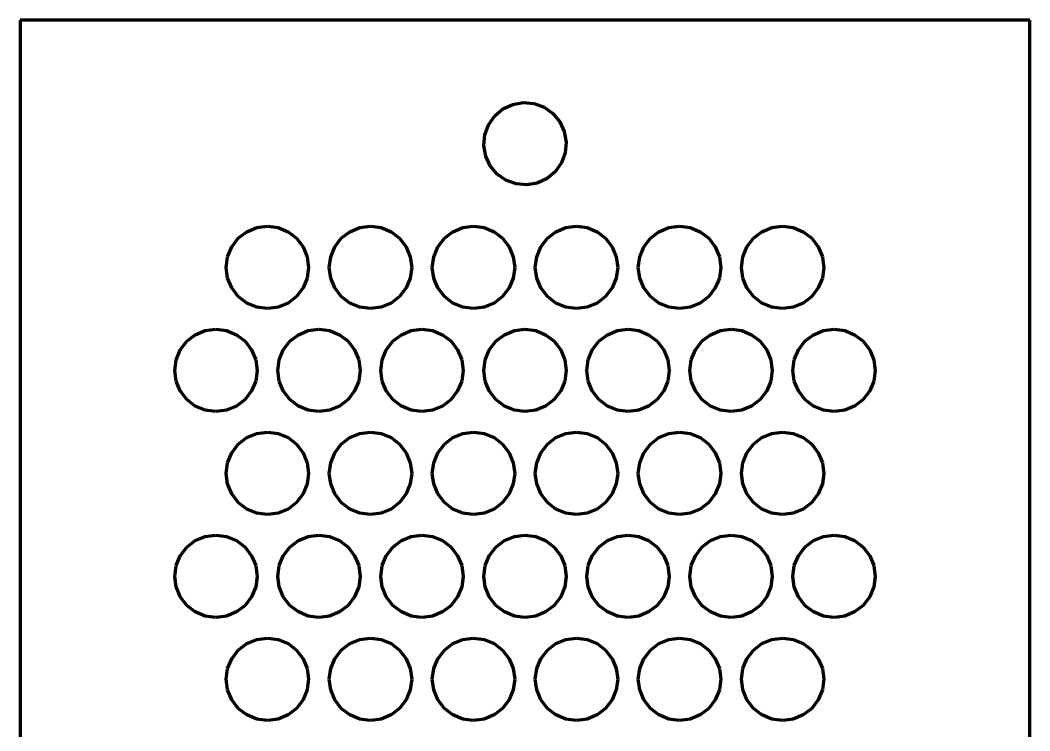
# Model space of a CAD drawing. Header units: millimetres. Extents: x -293 to 245, y -3 to 141.
# Drawn here: x 139.15 to 188.14, y 106.24 to 140.73 of the extents above; entities that cross this region are included whole.
import ezdxf

# ---------------------------------------------------------------- set-up
doc = ezdxf.new("R2010")
doc.units = ezdxf.units.MM
doc.layers.add('ProfileEdges', color=7, linetype='Continuous')

msp = doc.modelspace()

# ---------------------------------------------------------------- linework, layer by layer
at = {"layer": 'ProfileEdges', "lineweight": 100}
for p, q in [((188.139, 140.728), (139.151, 140.728)), ((139.151, 140.728), (139.151, 71.745)), ((188.139, 71.745), (188.139, 140.728)), ((163.048, 136.637), (163.562, 136.727)), ((163.562, 136.727), (164.082, 136.68)), ((164.082, 136.68), (164.572, 136.501)), ((162.174, 136.083), (162.574, 136.418)), ((162.574, 136.418), (163.048, 136.637)), ((164.572, 136.501), (164.999, 136.2)), ((164.999, 136.2), (165.334, 135.8)), ((161.874, 135.656), (162.174, 136.083)), ((165.334, 135.8), (165.553, 135.326)), ((161.694, 135.166), (161.874, 135.656)), ((165.553, 135.326), (165.643, 134.812)), ((161.647, 134.646), (161.694, 135.166)), ((165.643, 134.812), (165.596, 134.292)), ((161.737, 134.132), (161.647, 134.646)), ((165.596, 134.292), (165.417, 133.802)), ((161.957, 133.658), (161.737, 134.132)), ((165.417, 133.802), (165.117, 133.375)), ((162.291, 133.258), (161.957, 133.658)), ((162.718, 132.957), (162.291, 133.258)), ((165.117, 133.375), (164.716, 133.04)), ((163.209, 132.778), (162.718, 132.957)), ((163.728, 132.731), (163.209, 132.778)), ((164.243, 132.821), (163.728, 132.731)), ((164.716, 133.04), (164.243, 132.821)), ((149.734, 130.144), (150.149, 130.462)), ((150.149, 130.462), (150.631, 130.662)), ((150.631, 130.662), (151.148, 130.73)), ((151.148, 130.73), (151.666, 130.662)), ((151.666, 130.662), (152.148, 130.462)), ((152.148, 130.462), (152.562, 130.144)), ((154.733, 130.144), (155.147, 130.462)), ((155.147, 130.462), (155.63, 130.662)), ((155.63, 130.662), (156.147, 130.73)), ((156.147, 130.73), (156.665, 130.662)), ((156.665, 130.662), (157.147, 130.462)), ((157.147, 130.462), (157.561, 130.144)), ((159.732, 130.144), (160.146, 130.462)), ((160.146, 130.462), (160.628, 130.662)), ((160.628, 130.662), (161.146, 130.73)), ((161.146, 130.73), (161.663, 130.662)), ((161.663, 130.662), (162.146, 130.462)), ((162.146, 130.462), (162.56, 130.144)), ((164.731, 130.144), (165.145, 130.462)), ((165.145, 130.462), (165.627, 130.662)), ((165.627, 130.662), (166.145, 130.73)), ((166.145, 130.73), (166.662, 130.662)), ((166.662, 130.662), (167.144, 130.462)), ((167.144, 130.462), (167.558, 130.144)), ((169.73, 130.144), (170.144, 130.462)), ((170.144, 130.462), (170.626, 130.662)), ((170.626, 130.662), (171.143, 130.73)), ((171.143, 130.73), (171.661, 130.662)), ((171.661, 130.662), (172.143, 130.462)), ((172.143, 130.462), (172.557, 130.144)), ((174.728, 130.144), (175.142, 130.462)), ((175.142, 130.462), (175.625, 130.662)), ((175.625, 130.662), (176.142, 130.73)), ((176.142, 130.73), (176.66, 130.662)), ((176.66, 130.662), (177.142, 130.462)), ((177.142, 130.462), (177.556, 130.144)), ((149.417, 129.73), (149.734, 130.144)), ((152.562, 130.144), (152.88, 129.73)), ((154.415, 129.73), (154.733, 130.144)), ((157.561, 130.144), (157.879, 129.73)), ((159.414, 129.73), (159.732, 130.144)), ((162.56, 130.144), (162.877, 129.73)), ((164.413, 129.73), (164.731, 130.144)), ((167.558, 130.144), (167.876, 129.73)), ((169.412, 129.73), (169.73, 130.144)), ((172.557, 130.144), (172.875, 129.73)), ((174.41, 129.73), (174.728, 130.144)), ((177.556, 130.144), (177.874, 129.73)), ((149.217, 129.248), (149.417, 129.73)), ((152.88, 129.73), (153.08, 129.248)), ((154.216, 129.248), (154.415, 129.73)), ((157.879, 129.73), (158.078, 129.248)), ((159.214, 129.248), (159.414, 129.73)), ((162.877, 129.73), (163.077, 129.248)), ((164.213, 129.248), (164.413, 129.73)), ((167.876, 129.73), (168.076, 129.248)), ((169.212, 129.248), (169.412, 129.73)), ((172.875, 129.73), (173.075, 129.248)), ((174.211, 129.248), (174.41, 129.73)), ((177.874, 129.73), (178.073, 129.248)), ((149.149, 128.731), (149.217, 129.248)), ((153.08, 129.248), (153.148, 128.731)), ((154.148, 128.731), (154.216, 129.248)), ((158.078, 129.248), (158.147, 128.731)), ((159.146, 128.731), (159.214, 129.248)), ((163.077, 129.248), (163.145, 128.731)), ((164.145, 128.731), (164.213, 129.248)), ((168.076, 129.248), (168.144, 128.731)), ((169.144, 128.731), (169.212, 129.248)), ((173.075, 129.248), (173.143, 128.731)), ((174.143, 128.731), (174.211, 129.248)), ((178.073, 129.248), (178.142, 128.731)), ((149.217, 128.213), (149.149, 128.731)), ((153.148, 128.731), (153.08, 128.213)), ((154.216, 128.213), (154.148, 128.731)), ((158.147, 128.731), (158.078, 128.213)), ((159.214, 128.213), (159.146, 128.731)), ((163.145, 128.731), (163.077, 128.213)), ((164.213, 128.213), (164.145, 128.731)), ((168.144, 128.731), (168.076, 128.213)), ((169.212, 128.213), (169.144, 128.731)), ((173.143, 128.731), (173.075, 128.213)), ((174.211, 128.213), (174.143, 128.731)), ((178.142, 128.731), (178.073, 128.213)), ((149.417, 127.731), (149.217, 128.213)), ((153.08, 128.213), (152.88, 127.731)), ((154.415, 127.731), (154.216, 128.213)), ((158.078, 128.213), (157.879, 127.731)), ((159.414, 127.731), (159.214, 128.213)), ((163.077, 128.213), (162.877, 127.731)), ((164.413, 127.731), (164.213, 128.213)), ((168.076, 128.213), (167.876, 127.731)), ((169.412, 127.731), (169.212, 128.213)), ((173.075, 128.213), (172.875, 127.731)), ((174.41, 127.731), (174.211, 128.213)), ((178.073, 128.213), (177.874, 127.731)), ((149.734, 127.317), (149.417, 127.731)), ((152.88, 127.731), (152.562, 127.317)), ((154.733, 127.317), (154.415, 127.731)), ((157.879, 127.731), (157.561, 127.317)), ((159.732, 127.317), (159.414, 127.731)), ((162.877, 127.731), (162.56, 127.317)), ((164.731, 127.317), (164.413, 127.731)), ((167.876, 127.731), (167.558, 127.317)), ((169.73, 127.317), (169.412, 127.731)), ((172.875, 127.731), (172.557, 127.317)), ((174.728, 127.317), (174.41, 127.731)), ((177.874, 127.731), (177.556, 127.317)), ((150.149, 126.999), (149.734, 127.317)), ((150.631, 126.799), (150.149, 126.999)), ((152.148, 126.999), (151.666, 126.799)), ((152.562, 127.317), (152.148, 126.999)), ((155.147, 126.999), (154.733, 127.317)), ((155.63, 126.799), (155.147, 126.999)), ((157.147, 126.999), (156.665, 126.799)), ((157.561, 127.317), (157.147, 126.999)), ((160.146, 126.999), (159.732, 127.317)), ((160.628, 126.799), (160.146, 126.999)), ((162.146, 126.999), (161.663, 126.799)), ((162.56, 127.317), (162.146, 126.999)), ((165.145, 126.999), (164.731, 127.317)), ((165.627, 126.799), (165.145, 126.999)), ((167.144, 126.999), (166.662, 126.799)), ((167.558, 127.317), (167.144, 126.999)), ((170.144, 126.999), (169.73, 127.317)), ((170.626, 126.799), (170.144, 126.999)), ((172.143, 126.999), (171.661, 126.799)), ((172.557, 127.317), (172.143, 126.999)), ((175.142, 126.999), (174.728, 127.317)), ((175.625, 126.799), (175.142, 126.999)), ((177.142, 126.999), (176.66, 126.799)), ((177.556, 127.317), (177.142, 126.999)), ((151.148, 126.731), (150.631, 126.799)), ((151.666, 126.799), (151.148, 126.731)), ((156.147, 126.731), (155.63, 126.799)), ((156.665, 126.799), (156.147, 126.731)), ((161.146, 126.731), (160.628, 126.799)), ((161.663, 126.799), (161.146, 126.731)), ((166.145, 126.731), (165.627, 126.799)), ((166.662, 126.799), (166.145, 126.731)), ((171.143, 126.731), (170.626, 126.799)), ((171.661, 126.799), (171.143, 126.731)), ((176.142, 126.731), (175.625, 126.799)), ((176.66, 126.799), (176.142, 126.731)), ((147.235, 125.146), (147.649, 125.463)), ((147.649, 125.463), (148.131, 125.663)), ((148.131, 125.663), (148.649, 125.731)), ((148.649, 125.731), (149.166, 125.663)), ((149.166, 125.663), (149.649, 125.463)), ((149.649, 125.463), (150.063, 125.146)), ((152.234, 125.146), (152.648, 125.463)), ((152.648, 125.463), (153.13, 125.663)), ((153.13, 125.663), (153.648, 125.731)), ((153.648, 125.731), (154.165, 125.663)), ((154.165, 125.663), (154.647, 125.463)), ((154.647, 125.463), (155.062, 125.146)), ((157.233, 125.146), (157.647, 125.463)), ((157.647, 125.463), (158.129, 125.663)), ((158.129, 125.663), (158.646, 125.731)), ((158.646, 125.731), (159.164, 125.663)), ((159.164, 125.663), (159.646, 125.463)), ((159.646, 125.463), (160.06, 125.146)), ((162.231, 125.146), (162.645, 125.463)), ((162.645, 125.463), (163.128, 125.663)), ((163.128, 125.663), (163.645, 125.731)), ((163.645, 125.731), (164.163, 125.663)), ((164.163, 125.663), (164.645, 125.463)), ((164.645, 125.463), (165.059, 125.146)), ((167.23, 125.146), (167.644, 125.463)), ((167.644, 125.463), (168.126, 125.663)), ((168.126, 125.663), (168.644, 125.731)), ((168.644, 125.731), (169.161, 125.663)), ((169.161, 125.663), (169.644, 125.463)), ((169.644, 125.463), (170.058, 125.146)), ((172.229, 125.146), (172.643, 125.463)), ((172.643, 125.463), (173.125, 125.663)), ((173.125, 125.663), (173.643, 125.731)), ((173.643, 125.731), (174.16, 125.663)), ((174.16, 125.663), (174.642, 125.463)), ((174.642, 125.463), (175.057, 125.146)), ((177.228, 125.146), (177.642, 125.463)), ((177.642, 125.463), (178.124, 125.663)), ((178.124, 125.663), (178.641, 125.731)), ((178.641, 125.731), (179.159, 125.663)), ((179.159, 125.663), (179.641, 125.463)), ((179.641, 125.463), (180.055, 125.146)), ((146.917, 124.732), (147.235, 125.146)), ((150.063, 125.146), (150.381, 124.732)), ((151.916, 124.732), (152.234, 125.146)), ((155.062, 125.146), (155.379, 124.732)), ((156.915, 124.732), (157.233, 125.146)), ((160.06, 125.146), (160.378, 124.732)), ((161.914, 124.732), (162.231, 125.146)), ((165.059, 125.146), (165.377, 124.732)), ((166.912, 124.732), (167.23, 125.146)), ((170.058, 125.146), (170.376, 124.732)), ((171.911, 124.732), (172.229, 125.146)), ((175.057, 125.146), (175.374, 124.732)), ((176.91, 124.732), (177.228, 125.146)), ((180.055, 125.146), (180.373, 124.732)), ((146.718, 124.249), (146.917, 124.732)), ((150.381, 124.732), (150.58, 124.249)), ((151.716, 124.249), (151.916, 124.732)), ((155.379, 124.732), (155.579, 124.249)), ((156.715, 124.249), (156.915, 124.732)), ((160.378, 124.732), (160.578, 124.249)), ((161.714, 124.249), (161.914, 124.732)), ((165.377, 124.732), (165.577, 124.249)), ((166.713, 124.249), (166.912, 124.732)), ((170.376, 124.732), (170.575, 124.249)), ((171.711, 124.249), (171.911, 124.732)), ((175.374, 124.732), (175.574, 124.249)), ((176.71, 124.249), (176.91, 124.732)), ((180.373, 124.732), (180.573, 124.249)), ((146.649, 123.732), (146.718, 124.249)), ((150.58, 124.249), (150.648, 123.732)), ((151.648, 123.732), (151.716, 124.249)), ((155.579, 124.249), (155.647, 123.732)), ((156.647, 123.732), (156.715, 124.249)), ((160.578, 124.249), (160.646, 123.732)), ((161.646, 123.732), (161.714, 124.249)), ((165.577, 124.249), (165.645, 123.732)), ((166.644, 123.732), (166.713, 124.249)), ((170.575, 124.249), (170.643, 123.732)), ((171.643, 123.732), (171.711, 124.249)), ((175.574, 124.249), (175.642, 123.732)), ((176.642, 123.732), (176.71, 124.249)), ((180.573, 124.249), (180.641, 123.732)), ((146.718, 123.214), (146.649, 123.732)), ((150.648, 123.732), (150.58, 123.214)), ((151.716, 123.214), (151.648, 123.732)), ((155.647, 123.732), (155.579, 123.214)), ((156.715, 123.214), (156.647, 123.732)), ((160.646, 123.732), (160.578, 123.214)), ((161.714, 123.214), (161.646, 123.732)), ((165.645, 123.732), (165.577, 123.214)), ((166.713, 123.214), (166.644, 123.732)), ((170.643, 123.732), (170.575, 123.214)), ((171.711, 123.214), (171.643, 123.732)), ((175.642, 123.732), (175.574, 123.214)), ((176.71, 123.214), (176.642, 123.732)), ((180.641, 123.732), (180.573, 123.214)), ((146.917, 122.732), (146.718, 123.214)), ((150.58, 123.214), (150.381, 122.732)), ((151.916, 122.732), (151.716, 123.214)), ((155.579, 123.214), (155.379, 122.732)), ((156.915, 122.732), (156.715, 123.214)), ((160.578, 123.214), (160.378, 122.732)), ((161.914, 122.732), (161.714, 123.214)), ((165.577, 123.214), (165.377, 122.732)), ((166.912, 122.732), (166.713, 123.214)), ((170.575, 123.214), (170.376, 122.732)), ((171.911, 122.732), (171.711, 123.214)), ((175.574, 123.214), (175.374, 122.732)), ((176.91, 122.732), (176.71, 123.214)), ((180.573, 123.214), (180.373, 122.732)), ((147.235, 122.318), (146.917, 122.732)), ((150.381, 122.732), (150.063, 122.318)), ((152.234, 122.318), (151.916, 122.732)), ((155.379, 122.732), (155.062, 122.318)), ((157.233, 122.318), (156.915, 122.732)), ((160.378, 122.732), (160.06, 122.318)), ((162.231, 122.318), (161.914, 122.732)), ((165.377, 122.732), (165.059, 122.318)), ((167.23, 122.318), (166.912, 122.732)), ((170.376, 122.732), (170.058, 122.318)), ((172.229, 122.318), (171.911, 122.732)), ((175.374, 122.732), (175.057, 122.318)), ((177.228, 122.318), (176.91, 122.732)), ((180.373, 122.732), (180.055, 122.318)), ((147.649, 122), (147.235, 122.318)), ((148.131, 121.8), (147.649, 122)), ((149.649, 122), (149.166, 121.8)), ((150.063, 122.318), (149.649, 122)), ((152.648, 122), (152.234, 122.318)), ((153.13, 121.8), (152.648, 122)), ((154.647, 122), (154.165, 121.8)), ((155.062, 122.318), (154.647, 122)), ((157.647, 122), (157.233, 122.318)), ((158.129, 121.8), (157.647, 122)), ((159.646, 122), (159.164, 121.8)), ((160.06, 122.318), (159.646, 122)), ((162.645, 122), (162.231, 122.318)), ((163.128, 121.8), (162.645, 122)), ((164.645, 122), (164.163, 121.8)), ((165.059, 122.318), (164.645, 122)), ((167.644, 122), (167.23, 122.318)), ((168.126, 121.8), (167.644, 122)), ((169.644, 122), (169.161, 121.8)), ((170.058, 122.318), (169.644, 122)), ((172.643, 122), (172.229, 122.318)), ((173.125, 121.8), (172.643, 122)), ((174.642, 122), (174.16, 121.8)), ((175.057, 122.318), (174.642, 122)), ((177.642, 122), (177.228, 122.318)), ((178.124, 121.8), (177.642, 122)), ((179.641, 122), (179.159, 121.8)), ((180.055, 122.318), (179.641, 122)), ((148.649, 121.732), (148.131, 121.8)), ((149.166, 121.8), (148.649, 121.732)), ((153.648, 121.732), (153.13, 121.8)), ((154.165, 121.8), (153.648, 121.732)), ((158.646, 121.732), (158.129, 121.8)), ((159.164, 121.8), (158.646, 121.732)), ((163.645, 121.732), (163.128, 121.8)), ((164.163, 121.8), (163.645, 121.732)), ((168.644, 121.732), (168.126, 121.8)), ((169.161, 121.8), (168.644, 121.732)), ((173.643, 121.732), (173.125, 121.8)), ((174.16, 121.8), (173.643, 121.732)), ((178.641, 121.732), (178.124, 121.8)), ((179.159, 121.8), (178.641, 121.732)), ((150.149, 120.465), (150.631, 120.664)), ((150.631, 120.664), (151.148, 120.733)), ((151.148, 120.733), (151.666, 120.664)), ((151.666, 120.664), (152.148, 120.465)), ((155.147, 120.465), (155.63, 120.664)), ((155.63, 120.664), (156.147, 120.733)), ((156.147, 120.733), (156.665, 120.664)), ((156.665, 120.664), (157.147, 120.465)), ((160.146, 120.465), (160.628, 120.664)), ((160.628, 120.664), (161.146, 120.733)), ((161.146, 120.733), (161.663, 120.664)), ((161.663, 120.664), (162.146, 120.465)), ((165.145, 120.465), (165.627, 120.664)), ((165.627, 120.664), (166.145, 120.733)), ((166.145, 120.733), (166.662, 120.664)), ((166.662, 120.664), (167.144, 120.465)), ((170.144, 120.465), (170.626, 120.664)), ((170.626, 120.664), (171.143, 120.733)), ((171.143, 120.733), (171.661, 120.664)), ((171.661, 120.664), (172.143, 120.465)), ((175.142, 120.465), (175.625, 120.664)), ((175.625, 120.664), (176.142, 120.733)), ((176.142, 120.733), (176.66, 120.664)), ((176.66, 120.664), (177.142, 120.465)), ((149.417, 119.733), (149.734, 120.147)), ((149.734, 120.147), (150.149, 120.465)), ((152.148, 120.465), (152.562, 120.147)), ((152.562, 120.147), (152.88, 119.733)), ((154.415, 119.733), (154.733, 120.147)), ((154.733, 120.147), (155.147, 120.465)), ((157.147, 120.465), (157.561, 120.147)), ((157.561, 120.147), (157.879, 119.733)), ((159.414, 119.733), (159.732, 120.147)), ((159.732, 120.147), (160.146, 120.465)), ((162.146, 120.465), (162.56, 120.147)), ((162.56, 120.147), (162.877, 119.733)), ((164.413, 119.733), (164.731, 120.147)), ((164.731, 120.147), (165.145, 120.465)), ((167.144, 120.465), (167.558, 120.147)), ((167.558, 120.147), (167.876, 119.733)), ((169.412, 119.733), (169.73, 120.147)), ((169.73, 120.147), (170.144, 120.465)), ((172.143, 120.465), (172.557, 120.147)), ((172.557, 120.147), (172.875, 119.733)), ((174.41, 119.733), (174.728, 120.147)), ((174.728, 120.147), (175.142, 120.465)), ((177.142, 120.465), (177.556, 120.147)), ((177.556, 120.147), (177.874, 119.733)), ((149.217, 119.251), (149.417, 119.733)), ((152.88, 119.733), (153.08, 119.251)), ((154.216, 119.251), (154.415, 119.733)), ((157.879, 119.733), (158.078, 119.251)), ((159.214, 119.251), (159.414, 119.733)), ((162.877, 119.733), (163.077, 119.251)), ((164.213, 119.251), (164.413, 119.733)), ((167.876, 119.733), (168.076, 119.251)), ((169.212, 119.251), (169.412, 119.733)), ((172.875, 119.733), (173.075, 119.251)), ((174.211, 119.251), (174.41, 119.733)), ((177.874, 119.733), (178.073, 119.251)), ((149.149, 118.733), (149.217, 119.251)), ((153.08, 119.251), (153.148, 118.733)), ((154.148, 118.733), (154.216, 119.251)), ((158.078, 119.251), (158.147, 118.733)), ((159.146, 118.733), (159.214, 119.251)), ((163.077, 119.251), (163.145, 118.733)), ((164.145, 118.733), (164.213, 119.251)), ((168.076, 119.251), (168.144, 118.733)), ((169.144, 118.733), (169.212, 119.251)), ((173.075, 119.251), (173.143, 118.733)), ((174.143, 118.733), (174.211, 119.251)), ((178.073, 119.251), (178.142, 118.733)), ((149.217, 118.216), (149.149, 118.733)), ((153.148, 118.733), (153.08, 118.216)), ((154.216, 118.216), (154.148, 118.733)), ((158.147, 118.733), (158.078, 118.216)), ((159.214, 118.216), (159.146, 118.733)), ((163.145, 118.733), (163.077, 118.216)), ((164.213, 118.216), (164.145, 118.733)), ((168.144, 118.733), (168.076, 118.216)), ((169.212, 118.216), (169.144, 118.733)), ((173.143, 118.733), (173.075, 118.216)), ((174.211, 118.216), (174.143, 118.733)), ((178.142, 118.733), (178.073, 118.216)), ((149.417, 117.733), (149.217, 118.216)), ((153.08, 118.216), (152.88, 117.733)), ((154.415, 117.733), (154.216, 118.216)), ((158.078, 118.216), (157.879, 117.733)), ((159.414, 117.733), (159.214, 118.216)), ((163.077, 118.216), (162.877, 117.733)), ((164.413, 117.733), (164.213, 118.216)), ((168.076, 118.216), (167.876, 117.733)), ((169.412, 117.733), (169.212, 118.216)), ((173.075, 118.216), (172.875, 117.733)), ((174.41, 117.733), (174.211, 118.216)), ((178.073, 118.216), (177.874, 117.733)), ((149.734, 117.319), (149.417, 117.733)), ((152.88, 117.733), (152.562, 117.319)), ((154.733, 117.319), (154.415, 117.733)), ((157.879, 117.733), (157.561, 117.319)), ((159.732, 117.319), (159.414, 117.733)), ((162.877, 117.733), (162.56, 117.319)), ((164.731, 117.319), (164.413, 117.733)), ((167.876, 117.733), (167.558, 117.319)), ((169.73, 117.319), (169.412, 117.733)), ((172.875, 117.733), (172.557, 117.319)), ((174.728, 117.319), (174.41, 117.733)), ((177.874, 117.733), (177.556, 117.319)), ((150.149, 117.001), (149.734, 117.319)), ((152.562, 117.319), (152.148, 117.001)), ((155.147, 117.001), (154.733, 117.319)), ((157.561, 117.319), (157.147, 117.001)), ((160.146, 117.001), (159.732, 117.319)), ((162.56, 117.319), (162.146, 117.001)), ((165.145, 117.001), (164.731, 117.319)), ((167.558, 117.319), (167.144, 117.001)), ((170.144, 117.001), (169.73, 117.319)), ((172.557, 117.319), (172.143, 117.001)), ((175.142, 117.001), (174.728, 117.319)), ((177.556, 117.319), (177.142, 117.001)), ((150.631, 116.802), (150.149, 117.001)), ((151.148, 116.734), (150.631, 116.802)), ((151.666, 116.802), (151.148, 116.734)), ((152.148, 117.001), (151.666, 116.802)), ((155.63, 116.802), (155.147, 117.001)), ((156.147, 116.734), (155.63, 116.802)), ((156.665, 116.802), (156.147, 116.734)), ((157.147, 117.001), (156.665, 116.802)), ((160.628, 116.802), (160.146, 117.001)), ((161.146, 116.734), (160.628, 116.802)), ((161.663, 116.802), (161.146, 116.734)), ((162.146, 117.001), (161.663, 116.802)), ((165.627, 116.802), (165.145, 117.001)), ((166.145, 116.734), (165.627, 116.802)), ((166.662, 116.802), (166.145, 116.734)), ((167.144, 117.001), (166.662, 116.802)), ((170.626, 116.802), (170.144, 117.001)), ((171.143, 116.734), (170.626, 116.802)), ((171.661, 116.802), (171.143, 116.734)), ((172.143, 117.001), (171.661, 116.802)), ((175.625, 116.802), (175.142, 117.001)), ((176.142, 116.734), (175.625, 116.802)), ((176.66, 116.802), (176.142, 116.734)), ((177.142, 117.001), (176.66, 116.802)), ((147.649, 115.466), (148.131, 115.666)), ((148.131, 115.666), (148.649, 115.734)), ((148.649, 115.734), (149.166, 115.666)), ((149.166, 115.666), (149.649, 115.466)), ((152.648, 115.466), (153.13, 115.666)), ((153.13, 115.666), (153.648, 115.734)), ((153.648, 115.734), (154.165, 115.666)), ((154.165, 115.666), (154.647, 115.466)), ((157.647, 115.466), (158.129, 115.666)), ((158.129, 115.666), (158.646, 115.734)), ((158.646, 115.734), (159.164, 115.666)), ((159.164, 115.666), (159.646, 115.466)), ((162.645, 115.466), (163.128, 115.666)), ((163.128, 115.666), (163.645, 115.734)), ((163.645, 115.734), (164.163, 115.666)), ((164.163, 115.666), (164.645, 115.466)), ((167.644, 115.466), (168.126, 115.666)), ((168.126, 115.666), (168.644, 115.734)), ((168.644, 115.734), (169.161, 115.666)), ((169.161, 115.666), (169.644, 115.466)), ((172.643, 115.466), (173.125, 115.666)), ((173.125, 115.666), (173.643, 115.734)), ((173.643, 115.734), (174.16, 115.666)), ((174.16, 115.666), (174.642, 115.466)), ((177.642, 115.466), (178.124, 115.666)), ((178.124, 115.666), (178.641, 115.734)), ((178.641, 115.734), (179.159, 115.666)), ((179.159, 115.666), (179.641, 115.466)), ((146.917, 114.734), (147.235, 115.148)), ((147.235, 115.148), (147.649, 115.466)), ((149.649, 115.466), (150.063, 115.148)), ((150.063, 115.148), (150.381, 114.734)), ((151.916, 114.734), (152.234, 115.148)), ((152.234, 115.148), (152.648, 115.466)), ((154.647, 115.466), (155.062, 115.148)), ((155.062, 115.148), (155.379, 114.734)), ((156.915, 114.734), (157.233, 115.148)), ((157.233, 115.148), (157.647, 115.466)), ((159.646, 115.466), (160.06, 115.148)), ((160.06, 115.148), (160.378, 114.734)), ((161.914, 114.734), (162.231, 115.148)), ((162.231, 115.148), (162.645, 115.466)), ((164.645, 115.466), (165.059, 115.148)), ((165.059, 115.148), (165.377, 114.734)), ((166.912, 114.734), (167.23, 115.148)), ((167.23, 115.148), (167.644, 115.466)), ((169.644, 115.466), (170.058, 115.148)), ((170.058, 115.148), (170.376, 114.734)), ((171.911, 114.734), (172.229, 115.148)), ((172.229, 115.148), (172.643, 115.466)), ((174.642, 115.466), (175.057, 115.148)), ((175.057, 115.148), (175.374, 114.734)), ((176.91, 114.734), (177.228, 115.148)), ((177.228, 115.148), (177.642, 115.466)), ((179.641, 115.466), (180.055, 115.148)), ((180.055, 115.148), (180.373, 114.734)), ((146.718, 114.252), (146.917, 114.734)), ((150.381, 114.734), (150.58, 114.252)), ((151.716, 114.252), (151.916, 114.734)), ((155.379, 114.734), (155.579, 114.252)), ((156.715, 114.252), (156.915, 114.734)), ((160.378, 114.734), (160.578, 114.252)), ((161.714, 114.252), (161.914, 114.734)), ((165.377, 114.734), (165.577, 114.252)), ((166.713, 114.252), (166.912, 114.734)), ((170.376, 114.734), (170.575, 114.252)), ((171.711, 114.252), (171.911, 114.734)), ((175.374, 114.734), (175.574, 114.252)), ((176.71, 114.252), (176.91, 114.734)), ((180.373, 114.734), (180.573, 114.252)), ((146.649, 113.734), (146.718, 114.252)), ((150.58, 114.252), (150.648, 113.734)), ((151.648, 113.734), (151.716, 114.252)), ((155.579, 114.252), (155.647, 113.734)), ((156.647, 113.734), (156.715, 114.252)), ((160.578, 114.252), (160.646, 113.734)), ((161.646, 113.734), (161.714, 114.252)), ((165.577, 114.252), (165.645, 113.734)), ((166.644, 113.734), (166.713, 114.252)), ((170.575, 114.252), (170.643, 113.734)), ((171.643, 113.734), (171.711, 114.252)), ((175.574, 114.252), (175.642, 113.734)), ((176.642, 113.734), (176.71, 114.252)), ((180.573, 114.252), (180.641, 113.734)), ((146.718, 113.217), (146.649, 113.734)), ((150.648, 113.734), (150.58, 113.217)), ((151.716, 113.217), (151.648, 113.734)), ((155.647, 113.734), (155.579, 113.217)), ((156.715, 113.217), (156.647, 113.734)), ((160.646, 113.734), (160.578, 113.217)), ((161.714, 113.217), (161.646, 113.734)), ((165.645, 113.734), (165.577, 113.217)), ((166.713, 113.217), (166.644, 113.734)), ((170.643, 113.734), (170.575, 113.217)), ((171.711, 113.217), (171.643, 113.734)), ((175.642, 113.734), (175.574, 113.217)), ((176.71, 113.217), (176.642, 113.734)), ((180.641, 113.734), (180.573, 113.217)), ((146.917, 112.735), (146.718, 113.217)), ((150.58, 113.217), (150.381, 112.735)), ((151.916, 112.735), (151.716, 113.217)), ((155.579, 113.217), (155.379, 112.735)), ((156.915, 112.735), (156.715, 113.217)), ((160.578, 113.217), (160.378, 112.735)), ((161.914, 112.735), (161.714, 113.217)), ((165.577, 113.217), (165.377, 112.735)), ((166.912, 112.735), (166.713, 113.217)), ((170.575, 113.217), (170.376, 112.735)), ((171.911, 112.735), (171.711, 113.217)), ((175.574, 113.217), (175.374, 112.735)), ((176.91, 112.735), (176.71, 113.217)), ((180.573, 113.217), (180.373, 112.735)), ((147.235, 112.32), (146.917, 112.735)), ((150.381, 112.735), (150.063, 112.32)), ((152.234, 112.32), (151.916, 112.735)), ((155.379, 112.735), (155.062, 112.32)), ((157.233, 112.32), (156.915, 112.735)), ((160.378, 112.735), (160.06, 112.32)), ((162.231, 112.32), (161.914, 112.735)), ((165.377, 112.735), (165.059, 112.32)), ((167.23, 112.32), (166.912, 112.735)), ((170.376, 112.735), (170.058, 112.32)), ((172.229, 112.32), (171.911, 112.735)), ((175.374, 112.735), (175.057, 112.32)), ((177.228, 112.32), (176.91, 112.735)), ((180.373, 112.735), (180.055, 112.32)), ((147.649, 112.003), (147.235, 112.32)), ((150.063, 112.32), (149.649, 112.003)), ((152.648, 112.003), (152.234, 112.32)), ((155.062, 112.32), (154.647, 112.003)), ((157.647, 112.003), (157.233, 112.32)), ((160.06, 112.32), (159.646, 112.003)), ((162.645, 112.003), (162.231, 112.32)), ((165.059, 112.32), (164.645, 112.003)), ((167.644, 112.003), (167.23, 112.32)), ((170.058, 112.32), (169.644, 112.003)), ((172.643, 112.003), (172.229, 112.32)), ((175.057, 112.32), (174.642, 112.003)), ((177.642, 112.003), (177.228, 112.32)), ((180.055, 112.32), (179.641, 112.003)), ((148.131, 111.803), (147.649, 112.003)), ((148.649, 111.735), (148.131, 111.803)), ((149.166, 111.803), (148.649, 111.735)), ((149.649, 112.003), (149.166, 111.803)), ((153.13, 111.803), (152.648, 112.003)), ((153.648, 111.735), (153.13, 111.803)), ((154.165, 111.803), (153.648, 111.735)), ((154.647, 112.003), (154.165, 111.803)), ((158.129, 111.803), (157.647, 112.003)), ((158.646, 111.735), (158.129, 111.803)), ((159.164, 111.803), (158.646, 111.735)), ((159.646, 112.003), (159.164, 111.803)), ((163.128, 111.803), (162.645, 112.003)), ((163.645, 111.735), (163.128, 111.803)), ((164.163, 111.803), (163.645, 111.735)), ((164.645, 112.003), (164.163, 111.803)), ((168.126, 111.803), (167.644, 112.003)), ((168.644, 111.735), (168.126, 111.803)), ((169.161, 111.803), (168.644, 111.735)), ((169.644, 112.003), (169.161, 111.803)), ((173.125, 111.803), (172.643, 112.003)), ((173.643, 111.735), (173.125, 111.803)), ((174.16, 111.803), (173.643, 111.735)), ((174.642, 112.003), (174.16, 111.803)), ((178.124, 111.803), (177.642, 112.003)), ((178.641, 111.735), (178.124, 111.803)), ((179.159, 111.803), (178.641, 111.735)), ((179.641, 112.003), (179.159, 111.803)), ((150.631, 110.667), (151.148, 110.735)), ((151.148, 110.735), (151.666, 110.667)), ((155.63, 110.667), (156.147, 110.735)), ((156.147, 110.735), (156.665, 110.667)), ((160.628, 110.667), (161.146, 110.735)), ((161.146, 110.735), (161.663, 110.667)), ((165.627, 110.667), (166.145, 110.735)), ((166.145, 110.735), (166.662, 110.667)), ((170.626, 110.667), (171.143, 110.735)), ((171.143, 110.735), (171.661, 110.667)), ((175.625, 110.667), (176.142, 110.735)), ((176.142, 110.735), (176.66, 110.667)), ((149.734, 110.149), (150.149, 110.467)), ((150.149, 110.467), (150.631, 110.667)), ((151.666, 110.667), (152.148, 110.467)), ((152.148, 110.467), (152.562, 110.149)), ((154.733, 110.149), (155.147, 110.467)), ((155.147, 110.467), (155.63, 110.667)), ((156.665, 110.667), (157.147, 110.467)), ((157.147, 110.467), (157.561, 110.149)), ((159.732, 110.149), (160.146, 110.467)), ((160.146, 110.467), (160.628, 110.667)), ((161.663, 110.667), (162.146, 110.467)), ((162.146, 110.467), (162.56, 110.149)), ((164.731, 110.149), (165.145, 110.467)), ((165.145, 110.467), (165.627, 110.667)), ((166.662, 110.667), (167.144, 110.467)), ((167.144, 110.467), (167.558, 110.149)), ((169.73, 110.149), (170.144, 110.467)), ((170.144, 110.467), (170.626, 110.667)), ((171.661, 110.667), (172.143, 110.467)), ((172.143, 110.467), (172.557, 110.149)), ((174.728, 110.149), (175.142, 110.467)), ((175.142, 110.467), (175.625, 110.667)), ((176.66, 110.667), (177.142, 110.467)), ((177.142, 110.467), (177.556, 110.149)), ((149.217, 109.253), (149.417, 109.735)), ((149.417, 109.735), (149.734, 110.149)), ((152.562, 110.149), (152.88, 109.735)), ((152.88, 109.735), (153.08, 109.253)), ((154.216, 109.253), (154.415, 109.735)), ((154.415, 109.735), (154.733, 110.149)), ((157.561, 110.149), (157.879, 109.735)), ((157.879, 109.735), (158.078, 109.253)), ((159.214, 109.253), (159.414, 109.735)), ((159.414, 109.735), (159.732, 110.149)), ((162.56, 110.149), (162.877, 109.735)), ((162.877, 109.735), (163.077, 109.253)), ((164.213, 109.253), (164.413, 109.735)), ((164.413, 109.735), (164.731, 110.149)), ((167.558, 110.149), (167.876, 109.735)), ((167.876, 109.735), (168.076, 109.253)), ((169.212, 109.253), (169.412, 109.735)), ((169.412, 109.735), (169.73, 110.149)), ((172.557, 110.149), (172.875, 109.735)), ((172.875, 109.735), (173.075, 109.253)), ((174.211, 109.253), (174.41, 109.735)), ((174.41, 109.735), (174.728, 110.149)), ((177.556, 110.149), (177.874, 109.735)), ((177.874, 109.735), (178.073, 109.253)), ((149.149, 108.736), (149.217, 109.253)), ((153.08, 109.253), (153.148, 108.736)), ((154.148, 108.736), (154.216, 109.253)), ((158.078, 109.253), (158.147, 108.736)), ((159.146, 108.736), (159.214, 109.253)), ((163.077, 109.253), (163.145, 108.736)), ((164.145, 108.736), (164.213, 109.253)), ((168.076, 109.253), (168.144, 108.736)), ((169.144, 108.736), (169.212, 109.253)), ((173.075, 109.253), (173.143, 108.736)), ((174.143, 108.736), (174.211, 109.253)), ((178.073, 109.253), (178.142, 108.736)), ((149.217, 108.218), (149.149, 108.736)), ((153.148, 108.736), (153.08, 108.218)), ((154.216, 108.218), (154.148, 108.736)), ((158.147, 108.736), (158.078, 108.218)), ((159.214, 108.218), (159.146, 108.736)), ((163.145, 108.736), (163.077, 108.218)), ((164.213, 108.218), (164.145, 108.736)), ((168.144, 108.736), (168.076, 108.218)), ((169.212, 108.218), (169.144, 108.736)), ((173.143, 108.736), (173.075, 108.218)), ((174.211, 108.218), (174.143, 108.736)), ((178.142, 108.736), (178.073, 108.218)), ((149.417, 107.736), (149.217, 108.218)), ((153.08, 108.218), (152.88, 107.736)), ((154.415, 107.736), (154.216, 108.218)), ((158.078, 108.218), (157.879, 107.736)), ((159.414, 107.736), (159.214, 108.218)), ((163.077, 108.218), (162.877, 107.736)), ((164.413, 107.736), (164.213, 108.218)), ((168.076, 108.218), (167.876, 107.736)), ((169.412, 107.736), (169.212, 108.218)), ((173.075, 108.218), (172.875, 107.736)), ((174.41, 107.736), (174.211, 108.218)), ((178.073, 108.218), (177.874, 107.736)), ((149.734, 107.322), (149.417, 107.736)), ((150.149, 107.004), (149.734, 107.322)), ((152.562, 107.322), (152.148, 107.004)), ((152.88, 107.736), (152.562, 107.322)), ((154.733, 107.322), (154.415, 107.736)), ((155.147, 107.004), (154.733, 107.322)), ((157.561, 107.322), (157.147, 107.004)), ((157.879, 107.736), (157.561, 107.322)), ((159.732, 107.322), (159.414, 107.736)), ((160.146, 107.004), (159.732, 107.322)), ((162.56, 107.322), (162.146, 107.004)), ((162.877, 107.736), (162.56, 107.322)), ((164.731, 107.322), (164.413, 107.736)), ((165.145, 107.004), (164.731, 107.322)), ((167.558, 107.322), (167.144, 107.004)), ((167.876, 107.736), (167.558, 107.322)), ((169.73, 107.322), (169.412, 107.736)), ((170.144, 107.004), (169.73, 107.322)), ((172.557, 107.322), (172.143, 107.004)), ((172.875, 107.736), (172.557, 107.322)), ((174.728, 107.322), (174.41, 107.736)), ((175.142, 107.004), (174.728, 107.322)), ((177.556, 107.322), (177.142, 107.004)), ((177.874, 107.736), (177.556, 107.322)), ((150.631, 106.804), (150.149, 107.004)), ((151.148, 106.736), (150.631, 106.804)), ((151.666, 106.804), (151.148, 106.736)), ((152.148, 107.004), (151.666, 106.804)), ((155.63, 106.804), (155.147, 107.004)), ((156.147, 106.736), (155.63, 106.804)), ((156.665, 106.804), (156.147, 106.736)), ((157.147, 107.004), (156.665, 106.804)), ((160.628, 106.804), (160.146, 107.004)), ((161.146, 106.736), (160.628, 106.804)), ((161.663, 106.804), (161.146, 106.736)), ((162.146, 107.004), (161.663, 106.804)), ((165.627, 106.804), (165.145, 107.004)), ((166.145, 106.736), (165.627, 106.804)), ((166.662, 106.804), (166.145, 106.736)), ((167.144, 107.004), (166.662, 106.804)), ((170.626, 106.804), (170.144, 107.004)), ((171.143, 106.736), (170.626, 106.804)), ((171.661, 106.804), (171.143, 106.736)), ((172.143, 107.004), (171.661, 106.804)), ((175.625, 106.804), (175.142, 107.004)), ((176.142, 106.736), (175.625, 106.804)), ((176.66, 106.804), (176.142, 106.736)), ((177.142, 107.004), (176.66, 106.804))]:
    msp.add_line(p, q, dxfattribs=at)

doc.saveas('drawing.dxf')
